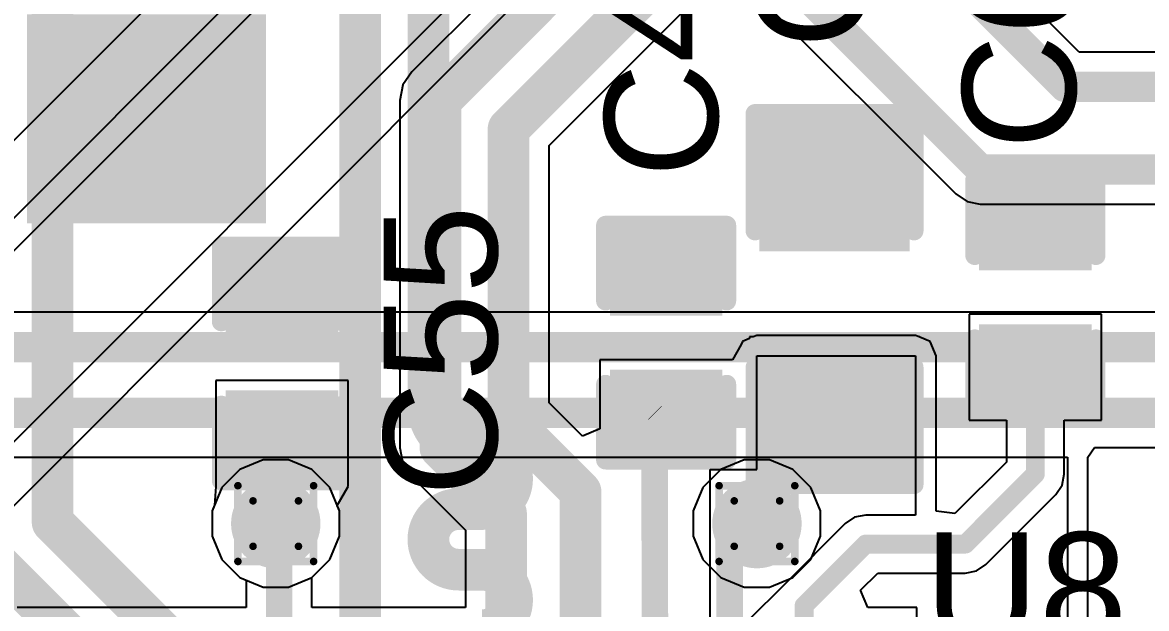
# Model space of a CAD drawing. Header units: inches. Extents: x -22 to 5433, y -13 to 5447.
# Drawn here: x 8.3 to 15.84, y 17.86 to 21.79 of the extents above; entities that cross this region are included whole.
import ezdxf

# ---------------------------------------------------------------- set-up
doc = ezdxf.new("R2010")
doc.units = ezdxf.units.IN
for name, color, linetype in [('Bottom Layer', 5, 'Continuous'), ('Bottom Solder', 6, 'Continuous'), ('Drill Drawing', 1, 'Continuous'), ('Ground', 16, 'Continuous'), ('Power', 76, 'Continuous'), ('Top Layer', 1, 'Continuous'), ('Top Overlay', 2, 'Continuous'), ('Top Paste', 8, 'Continuous'), ('Top Solder', 216, 'Continuous'), ('Via Holes', 16, 'Continuous')]:
    doc.layers.add(name, color=color, linetype=linetype)
doc.styles.add('Arial', font='', dxfattribs={"height": 0.2})
doc.styles.get('Arial').set_extended_font_data('Arial')

msp = doc.modelspace()

# ---------------------------------------------------------------- hatches: boundary and pattern name
at = {"layer": 'Bottom Layer'}
h = msp.add_hatch(color=5, dxfattribs=at)
edge = h.paths.add_edge_path()
edge.add_arc((9.9985, 18.4329), 0.3, 0, 360)
h = msp.add_hatch(color=5, dxfattribs=at)
edge = h.paths.add_edge_path()
edge.add_arc((13.2272, 18.4329), 0.3, 0, 360)
at = {"layer": 'Ground'}
h = msp.add_hatch(color=16, dxfattribs=at)
edge = h.paths.add_edge_path()
edge.add_arc((9.9985, 18.4329), 0.3, 0, 360)
h = msp.add_hatch(color=16, dxfattribs=at)
edge = h.paths.add_edge_path()
edge.add_arc((13.2272, 18.4329), 0.3, 0, 360)
at = {"layer": 'Power'}
h = msp.add_hatch(color=76, dxfattribs=at)
edge = h.paths.add_edge_path()
edge.add_arc((9.9985, 18.4329), 0.3, 0, 360)
h = msp.add_hatch(color=76, dxfattribs=at)
edge = h.paths.add_edge_path()
edge.add_arc((13.2272, 18.4329), 0.3, 0, 360)
at = {"layer": 'Top Layer'}
for points in [[(9.831, 20.5481), (8.431, 20.5481), (8.431, 21.7481), (9.831, 21.7481)], [(14.1924, 20.3197), (13.3034, 20.3197), (13.3034, 21.0817), (14.1924, 21.0817)], [(14.7778, 20.6499), (15.4128, 20.6499), (15.4128, 20.1927), (14.7778, 20.1927)], [(12.9354, 19.8879), (12.3004, 19.8879), (12.3004, 20.3451), (12.9354, 20.3451)], [(9.7223, 20.2054), (10.3573, 20.2054), (10.3573, 19.7482), (9.7223, 19.7482)], [(14.7778, 19.7101), (15.4128, 19.7101), (15.4128, 19.2529), (14.7778, 19.2529)], [(14.1924, 18.7957), (13.3034, 18.7957), (13.3034, 19.5577), (14.1924, 19.5577)], [(12.9354, 18.9481), (12.3004, 18.9481), (12.3004, 19.4053), (12.9354, 19.4053)], [(9.7223, 19.2656), (10.3573, 19.2656), (10.3573, 18.8084), (9.7223, 18.8084)]]:
    msp.add_hatch(color=1, dxfattribs=at).paths.add_polyline_path(points)
h = msp.add_hatch(color=1, dxfattribs=at)
edge = h.paths.add_edge_path()
edge.add_arc((9.9985, 18.4329), 0.3, 0, 360)
h = msp.add_hatch(color=1, dxfattribs=at)
edge = h.paths.add_edge_path()
edge.add_arc((13.2272, 18.4329), 0.3, 0, 360)
at = {"layer": 'Top Paste'}
for points in [[(9.831, 20.5481), (8.431, 20.5481), (8.431, 21.7481), (9.831, 21.7481)], [(14.1924, 20.3197), (13.3034, 20.3197), (13.3034, 21.0817), (14.1924, 21.0817)], [(14.7778, 20.6499), (15.4128, 20.6499), (15.4128, 20.1927), (14.7778, 20.1927)], [(12.9354, 19.8879), (12.3004, 19.8879), (12.3004, 20.3451), (12.9354, 20.3451)], [(9.7223, 20.2054), (10.3573, 20.2054), (10.3573, 19.7482), (9.7223, 19.7482)], [(14.7778, 19.7101), (15.4128, 19.7101), (15.4128, 19.2529), (14.7778, 19.2529)], [(14.1924, 18.7957), (13.3034, 18.7957), (13.3034, 19.5577), (14.1924, 19.5577)], [(12.9354, 18.9481), (12.3004, 18.9481), (12.3004, 19.4053), (12.9354, 19.4053)], [(9.7223, 19.2656), (10.3573, 19.2656), (10.3573, 18.8084), (9.7223, 18.8084)]]:
    msp.add_hatch(color=8, dxfattribs=at).paths.add_polyline_path(points)
at = {"layer": 'Top Solder'}
for points in [[(9.9326, 20.4465), (8.3294, 20.4465), (8.3294, 21.8497), (9.9326, 21.8497)], [(14.2524, 20.2597), (13.2434, 20.2597), (13.2434, 21.1417), (14.2524, 21.1417)], [(14.7178, 20.7099), (15.4728, 20.7099), (15.4728, 20.1327), (14.7178, 20.1327)], [(12.9954, 19.8279), (12.2404, 19.8279), (12.2404, 20.4051), (12.9954, 20.4051)], [(9.6623, 20.2654), (10.4173, 20.2654), (10.4173, 19.6882), (9.6623, 19.6882)], [(14.7178, 19.7701), (15.4728, 19.7701), (15.4728, 19.1929), (14.7178, 19.1929)], [(14.2524, 18.7357), (13.2434, 18.7357), (13.2434, 19.6177), (14.2524, 19.6177)], [(12.9954, 18.8881), (12.2404, 18.8881), (12.2404, 19.4653), (12.9954, 19.4653)], [(9.6623, 19.3256), (10.4173, 19.3256), (10.4173, 18.7484), (9.6623, 18.7484)]]:
    msp.add_hatch(color=216, dxfattribs=at).paths.add_polyline_path(points)
at = {"layer": 'Via Holes'}
h = msp.add_hatch(color=7, dxfattribs=at)
edge = h.paths.add_edge_path()
edge.add_arc((9.9985, 18.4329), 0.15, 0, 360)
h = msp.add_hatch(color=7, dxfattribs=at)
edge = h.paths.add_edge_path()
edge.add_arc((13.2272, 18.4329), 0.15, 0, 360)

# ---------------------------------------------------------------- linework, layer by layer
at = {"layer": 'Bottom Layer'}
for points in [[(10.5652, 20.1059, 0.2794, 0.2794, 0), (10.5652, 29.967, 0.2794, 0.2794, 0)], [(8.501, 18.4417, 0.2794, 0.2794, 0), (8.501, 28.1895, 0.2794, 0.2794, 0)], [(11.0224, 20.4051, 0.2794, 0.2794, 0), (11.0224, 22.6293, 0.2794, 0.2794, 0)], [(11.0224, 19.7108, 0.2794, 0.2794, 0), (11.0224, 20.4051, 0.2794, 0.2794, 0)], [(10.5652, 16.9343, 0.2794, 0.2794, 0), (10.5652, 20.1059, 0.2794, 0.2794, 0)], [(11.0224, 19.216, 0.2794, 0.2794, 0), (11.0224, 19.7108, 0.2794, 0.2794, 0)], [(11.3018, 18.9366, 0.2794, 0.2794, -0.414214), (11.0224, 19.216, 0.2794, 0.2794, 0)], [(11.3018, 18.9366, 0.2794, 0.2794, 0), (11.3814, 18.9366, 0.2794, 0.2794, 0)], [(11.3814, 18.9366, 0.2794, 0.2794, -1), (11.3814, 18.5302, 0.2794, 0.2794, 0)], [(11.2256, 18.1238, 0.2794, 0.2794, -1), (11.2256, 18.5302, 0.2794, 0.2794, 0)], [(11.2256, 18.5302, 0.2794, 0.2794, 0), (11.3814, 18.5302, 0.2794, 0.2794, 0)], [(8.501, 18.4417, 0.2794, 0.2794, 0), (9.5224, 17.4203, 0.2794, 0.2794, 0)], [(8.0438, 18.2523, 0.2794, 0.2794, 0), (9.0652, 17.2309, 0.2794, 0.2794, 0)], [(11.2256, 18.1238, 0.2794, 0.2794, 0), (11.3814, 18.1238, 0.2794, 0.2794, 0)], [(11.3814, 18.1238, 0.2794, 0.2794, -1), (11.3814, 17.7174, 0.2794, 0.2794, 0)]]:
    msp.add_lwpolyline(points, format="xyseb", dxfattribs=at)
for points in [[(10.9526, 20.4051, 0.1397, 0.1397, 1), (11.0923, 20.4051, 0.1397, 0.1397, 1)], [(10.9526, 20.4051, 0.1397, 0.1397, 1), (11.0923, 20.4051, 0.1397, 0.1397, 1)], [(10.4954, 20.1059, 0.1397, 0.1397, 1), (10.6351, 20.1059, 0.1397, 0.1397, 1)], [(10.4954, 20.1059, 0.1397, 0.1397, 1), (10.6351, 20.1059, 0.1397, 0.1397, 1)], [(10.9526, 19.7108, 0.1397, 0.1397, 1), (11.0923, 19.7108, 0.1397, 0.1397, 1)], [(10.9526, 19.7108, 0.1397, 0.1397, 1), (11.0923, 19.7108, 0.1397, 0.1397, 1)], [(10.9526, 19.216, 0.1397, 0.1397, 1), (11.0923, 19.216, 0.1397, 0.1397, 1)], [(10.9526, 19.216, 0.1397, 0.1397, 1), (11.0923, 19.216, 0.1397, 0.1397, 1)], [(11.232, 18.9366, 0.1397, 0.1397, 1), (11.3717, 18.9366, 0.1397, 0.1397, 1)], [(11.232, 18.9366, 0.1397, 0.1397, 1), (11.3717, 18.9366, 0.1397, 0.1397, 1)], [(11.3116, 18.9366, 0.1397, 0.1397, 1), (11.4513, 18.9366, 0.1397, 0.1397, 1)], [(11.3116, 18.9366, 0.1397, 0.1397, 1), (11.4513, 18.9366, 0.1397, 0.1397, 1)], [(11.1558, 18.5302, 0.1397, 0.1397, 1), (11.2955, 18.5302, 0.1397, 0.1397, 1)], [(11.1558, 18.5302, 0.1397, 0.1397, 1), (11.2955, 18.5302, 0.1397, 0.1397, 1)], [(11.3116, 18.5302, 0.1397, 0.1397, 1), (11.4513, 18.5302, 0.1397, 0.1397, 1)], [(11.3116, 18.5302, 0.1397, 0.1397, 1), (11.4513, 18.5302, 0.1397, 0.1397, 1)], [(8.4312, 18.4417, 0.1397, 0.1397, 1), (8.5709, 18.4417, 0.1397, 0.1397, 1)], [(8.4312, 18.4417, 0.1397, 0.1397, 1), (8.5709, 18.4417, 0.1397, 0.1397, 1)], [(11.1558, 18.1238, 0.1397, 0.1397, 1), (11.2955, 18.1238, 0.1397, 0.1397, 1)], [(11.1558, 18.1238, 0.1397, 0.1397, 1), (11.2955, 18.1238, 0.1397, 0.1397, 1)], [(11.3116, 18.1238, 0.1397, 0.1397, 1), (11.4513, 18.1238, 0.1397, 0.1397, 1)], [(11.3116, 18.1238, 0.1397, 0.1397, 1), (11.4513, 18.1238, 0.1397, 0.1397, 1)]]:
    msp.add_lwpolyline(points, format="xyseb", close=True, dxfattribs=at)
at = {"layer": 'Bottom Solder'}
for p in [(-5.5045, 7.2536), (-5.2386, 6.9971), (-3.7361, 6.9961), (-3.0661, 7.2378)]:
    msp.add_line(p, (5432.8521, 5447.4931), dxfattribs=at)
at = {"layer": 'Drill Drawing'}
for points in [[(9.7445, 18.6869, 0.0508, 0.0508, 0), (10.2525, 18.6869, 0.0508, 0.0508, 0)], [(9.7445, 18.1789, 0.0508, 0.0508, 0), (9.7445, 18.6869, 0.0508, 0.0508, 0)], [(10.2525, 18.1789, 0.0508, 0.0508, 0), (10.2525, 18.6869, 0.0508, 0.0508, 0)], [(12.9732, 18.6869, 0.0508, 0.0508, 0), (13.4812, 18.6869, 0.0508, 0.0508, 0)], [(12.9732, 18.1789, 0.0508, 0.0508, 0), (12.9732, 18.6869, 0.0508, 0.0508, 0)], [(13.4812, 18.1789, 0.0508, 0.0508, 0), (13.4812, 18.6869, 0.0508, 0.0508, 0)], [(9.8461, 18.5853, 0.0508, 0.0508, 0), (10.1509, 18.5853, 0.0508, 0.0508, 0)], [(9.8461, 18.2805, 0.0508, 0.0508, 0), (9.8461, 18.5853, 0.0508, 0.0508, 0)], [(10.1509, 18.2805, 0.0508, 0.0508, 0), (10.1509, 18.5853, 0.0508, 0.0508, 0)], [(13.0748, 18.5853, 0.0508, 0.0508, 0), (13.3796, 18.5853, 0.0508, 0.0508, 0)], [(13.0748, 18.2805, 0.0508, 0.0508, 0), (13.0748, 18.5853, 0.0508, 0.0508, 0)], [(13.3796, 18.2805, 0.0508, 0.0508, 0), (13.3796, 18.5853, 0.0508, 0.0508, 0)], [(9.8461, 18.2805, 0.0508, 0.0508, 0), (10.1509, 18.2805, 0.0508, 0.0508, 0)], [(13.0748, 18.2805, 0.0508, 0.0508, 0), (13.3796, 18.2805, 0.0508, 0.0508, 0)], [(9.7445, 18.1789, 0.0508, 0.0508, 0), (10.2525, 18.1789, 0.0508, 0.0508, 0)], [(12.9732, 18.1789, 0.0508, 0.0508, 0), (13.4812, 18.1789, 0.0508, 0.0508, 0)]]:
    msp.add_lwpolyline(points, format="xyseb", dxfattribs=at)
for points in [[(9.7318, 18.6869, 0.0254, 0.0254, 1), (9.7572, 18.6869, 0.0254, 0.0254, 1)], [(9.7318, 18.6869, 0.0254, 0.0254, 1), (9.7572, 18.6869, 0.0254, 0.0254, 1)], [(10.2398, 18.6869, 0.0254, 0.0254, 1), (10.2652, 18.6869, 0.0254, 0.0254, 1)], [(10.2398, 18.6869, 0.0254, 0.0254, 1), (10.2652, 18.6869, 0.0254, 0.0254, 1)], [(12.9605, 18.6869, 0.0254, 0.0254, 1), (12.9859, 18.6869, 0.0254, 0.0254, 1)], [(12.9605, 18.6869, 0.0254, 0.0254, 1), (12.9859, 18.6869, 0.0254, 0.0254, 1)], [(13.4685, 18.6869, 0.0254, 0.0254, 1), (13.4939, 18.6869, 0.0254, 0.0254, 1)], [(13.4685, 18.6869, 0.0254, 0.0254, 1), (13.4939, 18.6869, 0.0254, 0.0254, 1)], [(9.8334, 18.5853, 0.0254, 0.0254, 1), (9.8588, 18.5853, 0.0254, 0.0254, 1)], [(9.8334, 18.5853, 0.0254, 0.0254, 1), (9.8588, 18.5853, 0.0254, 0.0254, 1)], [(10.1382, 18.5853, 0.0254, 0.0254, 1), (10.1636, 18.5853, 0.0254, 0.0254, 1)], [(10.1382, 18.5853, 0.0254, 0.0254, 1), (10.1636, 18.5853, 0.0254, 0.0254, 1)], [(13.0621, 18.5853, 0.0254, 0.0254, 1), (13.0875, 18.5853, 0.0254, 0.0254, 1)], [(13.0621, 18.5853, 0.0254, 0.0254, 1), (13.0875, 18.5853, 0.0254, 0.0254, 1)], [(13.3669, 18.5853, 0.0254, 0.0254, 1), (13.3923, 18.5853, 0.0254, 0.0254, 1)], [(13.3669, 18.5853, 0.0254, 0.0254, 1), (13.3923, 18.5853, 0.0254, 0.0254, 1)], [(9.8334, 18.2805, 0.0254, 0.0254, 1), (9.8588, 18.2805, 0.0254, 0.0254, 1)], [(9.8334, 18.2805, 0.0254, 0.0254, 1), (9.8588, 18.2805, 0.0254, 0.0254, 1)], [(10.1382, 18.2805, 0.0254, 0.0254, 1), (10.1636, 18.2805, 0.0254, 0.0254, 1)], [(10.1382, 18.2805, 0.0254, 0.0254, 1), (10.1636, 18.2805, 0.0254, 0.0254, 1)], [(13.0621, 18.2805, 0.0254, 0.0254, 1), (13.0875, 18.2805, 0.0254, 0.0254, 1)], [(13.0621, 18.2805, 0.0254, 0.0254, 1), (13.0875, 18.2805, 0.0254, 0.0254, 1)], [(13.3669, 18.2805, 0.0254, 0.0254, 1), (13.3923, 18.2805, 0.0254, 0.0254, 1)], [(13.3669, 18.2805, 0.0254, 0.0254, 1), (13.3923, 18.2805, 0.0254, 0.0254, 1)], [(9.7318, 18.1789, 0.0254, 0.0254, 1), (9.7572, 18.1789, 0.0254, 0.0254, 1)], [(9.7318, 18.1789, 0.0254, 0.0254, 1), (9.7572, 18.1789, 0.0254, 0.0254, 1)], [(10.2398, 18.1789, 0.0254, 0.0254, 1), (10.2652, 18.1789, 0.0254, 0.0254, 1)], [(10.2398, 18.1789, 0.0254, 0.0254, 1), (10.2652, 18.1789, 0.0254, 0.0254, 1)], [(12.9605, 18.1789, 0.0254, 0.0254, 1), (12.9859, 18.1789, 0.0254, 0.0254, 1)], [(12.9605, 18.1789, 0.0254, 0.0254, 1), (12.9859, 18.1789, 0.0254, 0.0254, 1)], [(13.4685, 18.1789, 0.0254, 0.0254, 1), (13.4939, 18.1789, 0.0254, 0.0254, 1)], [(13.4685, 18.1789, 0.0254, 0.0254, 1), (13.4939, 18.1789, 0.0254, 0.0254, 1)]]:
    msp.add_lwpolyline(points, format="xyseb", close=True, dxfattribs=at)
at = {"layer": 'Ground'}
for p, q in [((4.9639, 30.241), (14.561, 20.6439)), ((15.3895, 21.5945), (7.3792, 29.6048)), ((22.3888, 21.5945), (15.3895, 21.5945)), ((14.561, 20.6439), (14.6367, 20.5934)), ((14.6367, 20.5934), (14.7259, 20.5757)), ((14.7259, 20.5757), (23.7234, 20.5757)), ((9.9136, 18.8599), (9.7567, 18.7949)), ((10.0835, 18.8599), (9.9136, 18.8599)), ((10.2404, 18.7949), (10.0835, 18.8599)), ((13.1423, 18.8599), (12.9854, 18.7949)), ((13.3122, 18.8599), (13.1423, 18.8599)), ((13.4691, 18.7949), (13.3122, 18.8599)), ((9.7567, 18.7949), (9.6365, 18.6748)), ((10.3605, 18.6748), (10.2404, 18.7949)), ((12.9854, 18.7949), (12.8652, 18.6748)), ((13.5892, 18.6748), (13.4691, 18.7949)), ((9.6365, 18.6748), (9.5715, 18.5179)), ((10.4255, 18.5179), (10.3605, 18.6748)), ((12.8652, 18.6748), (12.8002, 18.5179)), ((13.6542, 18.5179), (13.5892, 18.6748)), ((9.5715, 18.5179), (9.5715, 18.348)), ((10.4255, 18.348), (10.4255, 18.5179)), ((12.8002, 18.5179), (12.8002, 18.348)), ((13.6542, 18.348), (13.6542, 18.5179)), ((9.5715, 18.348), (9.6365, 18.1911)), ((10.3605, 18.1911), (10.4255, 18.348)), ((12.8002, 18.348), (12.8652, 18.1911)), ((13.5892, 18.1911), (13.6542, 18.348)), ((9.6365, 18.1911), (9.7567, 18.0709)), ((10.2404, 18.0709), (10.3605, 18.1911)), ((12.8652, 18.1911), (12.9854, 18.0709)), ((13.4691, 18.0709), (13.5892, 18.1911)), ((9.7567, 18.0709), (9.9136, 18.0059)), ((10.0835, 18.0059), (10.2404, 18.0709)), ((12.9854, 18.0709), (13.1423, 18.0059)), ((13.3122, 18.0059), (13.4691, 18.0709)), ((9.9136, 18.0059), (10.0835, 18.0059)), ((13.1423, 18.0059), (13.3122, 18.0059))]:
    msp.add_line(p, q, dxfattribs=at)
for points in [[(4.8006, 30.734, 0.2032, 0.2032, 0), (14.7259, 20.8087, 0.2032, 0.2032, 0)], [(7.1461, 29.5082, 0.2032, 0.2032, 0), (15.293, 21.3614, 0.2032, 0.2032, 0)], [(15.293, 21.3614, 0.2032, 0.2032, 0), (23.241, 21.3614, 0.2032, 0.2032, 0)], [(14.7259, 20.8087, 0.2032, 0.2032, 0), (23.7234, 20.8087, 0.2032, 0.2032, 0)]]:
    msp.add_lwpolyline(points, format="xyseb", dxfattribs=at)
for points in [[(15.2422, 21.3614, 0.1016, 0.1016, 1), (15.3438, 21.3614, 0.1016, 0.1016, 1)], [(15.2422, 21.3614, 0.1016, 0.1016, 1), (15.3438, 21.3614, 0.1016, 0.1016, 1)], [(14.6751, 20.8087, 0.1016, 0.1016, 1), (14.7767, 20.8087, 0.1016, 0.1016, 1)], [(14.6751, 20.8087, 0.1016, 0.1016, 1), (14.7767, 20.8087, 0.1016, 0.1016, 1)]]:
    msp.add_lwpolyline(points, format="xyseb", close=True, dxfattribs=at)
at = {"layer": 'Power'}
for p, q in [((20.1849, 19.85), (-5.3357, 19.85)), ((15.4481, 18.8792), (15.4911, 18.9437)), ((15.4911, 18.9437), (19.72, 18.9437)), ((5.6393, 18.8792), (15.3106, 18.8792)), ((15.3106, 18.8792), (15.3106, 17.064)), ((15.4481, 17.064), (15.4481, 18.8792))]:
    msp.add_line(p, q, dxfattribs=at)
for points in [[(-5.4322, 19.6169, 0.2032, 0.2032, 0), (20.1849, 19.6169, 0.2032, 0.2032, 0)], [(-2.0584, 19.1767, 0.2032, 0.2032, 0), (19.922, 19.1767, 0.2032, 0.2032, 0)]]:
    msp.add_lwpolyline(points, format="xyseb", dxfattribs=at)
at = {"layer": 'Top Layer'}
for p, q in [((12.3555, 22.9073), (10.9111, 21.463)), ((11.8325, 20.9687), (12.8498, 21.9859)), ((10.9111, 21.463), (10.8522, 21.3748)), ((10.8522, 21.3748), (10.8315, 21.2707)), ((10.8315, 21.2707), (10.8315, 18.9411)), ((11.8325, 19.2431), (11.8325, 20.9687)), ((15.5398, 19.8371), (14.6508, 19.8371)), ((14.6508, 19.8371), (14.6508, 19.1259)), ((15.5398, 19.1259), (15.5398, 19.8371)), ((13.2272, 19.6952), (13.202, 19.6847)), ((14.2912, 19.6952), (13.2272, 19.6952)), ((14.3165, 19.6847), (14.2912, 19.6952)), ((13.1217, 19.6348), (13.0624, 19.5323)), ((13.13, 19.6549), (13.1217, 19.6348)), ((13.1764, 19.6742), (13.13, 19.6549)), ((13.202, 19.6847), (13.1764, 19.6847)), ((13.1764, 19.6847), (13.1764, 19.6742)), ((14.3194, 19.6847), (14.3165, 19.6847)), ((14.3194, 19.6835), (14.3194, 19.6847)), ((14.3884, 19.6549), (14.3194, 19.6835)), ((14.4287, 19.5577), (14.3884, 19.6549)), ((13.2272, 18.7957), (13.2272, 19.5577)), ((13.2272, 19.5577), (14.2912, 19.5577)), ((14.2912, 19.5577), (14.2912, 18.4898)), ((14.4287, 18.5156), (14.4287, 19.5577)), ((13.0624, 19.5323), (12.1734, 19.5323)), ((12.1734, 19.5323), (12.1734, 19.0681)), ((10.4843, 19.3926), (9.5953, 19.3926)), ((9.5953, 19.3926), (9.5953, 18.6815)), ((10.4843, 18.6814), (10.4843, 19.3926)), ((12.0561, 19.0195), (11.8325, 19.2431)), ((14.6508, 19.1259), (14.9011, 19.1259)), ((14.9011, 19.1259), (14.9011, 18.8459)), ((15.2896, 18.7655), (15.2896, 19.1259)), ((15.2896, 19.1259), (15.5398, 19.1259)), ((12.1734, 19.0681), (12.0561, 19.0195)), ((10.8315, 18.9411), (10.8522, 18.837)), ((10.8522, 18.837), (10.9111, 18.7488)), ((12.9138, 16.8825), (12.9138, 18.7957)), ((12.9138, 18.7957), (13.2272, 18.7957)), ((14.9011, 18.8459), (14.5557, 18.5005)), ((10.9111, 18.7488), (11.2719, 18.388)), ((15.2748, 18.6912), (15.2896, 18.7655)), ((15.2896, 18.7655), (15.2896, 18.7655)), ((9.5953, 18.6814), (9.5879, 18.5575)), ((9.5953, 18.6815), (9.5953, 18.6814)), ((9.5953, 18.6814), (9.5953, 18.6814)), ((10.4104, 18.5544), (10.4843, 18.6814)), ((10.4843, 18.6814), (10.4843, 18.6814)), ((15.2327, 18.6281), (15.2748, 18.6912)), ((9.5879, 18.5575), (9.5715, 18.5179)), ((10.4255, 18.5179), (10.4104, 18.5544)), ((14.7628, 18.1582), (15.2327, 18.6281)), ((15.2327, 18.6281), (15.2327, 18.6281)), ((9.5715, 18.5179), (9.5715, 18.348)), ((10.4255, 18.348), (10.4255, 18.5179)), ((13.957, 18.4898), (13.8826, 18.475)), ((14.2912, 18.4898), (13.957, 18.4898)), ((13.957, 18.4898), (13.957, 18.4898)), ((14.5557, 18.5005), (14.4287, 18.5156)), ((13.8196, 18.4329), (13.4065, 18.0198)), ((13.8826, 18.475), (13.8196, 18.4329)), ((9.5715, 18.348), (9.6365, 18.1911)), ((10.3605, 18.1911), (10.4255, 18.348)), ((11.2719, 18.388), (11.2719, 17.8695)), ((9.6365, 18.1911), (9.7567, 18.0709)), ((10.2413, 18.0718), (10.3605, 18.1911)), ((13.9229, 17.9869), (14.0374, 18.1014)), ((14.0374, 18.1014), (14.6254, 18.1014)), ((14.6254, 18.1014), (14.6998, 18.1161)), ((14.6998, 18.1161), (14.7628, 18.1582)), ((9.7567, 18.0709), (9.801, 18.0526)), ((9.801, 18.0526), (9.801, 17.8695)), ((10.2413, 17.8695), (10.2413, 18.0718)), ((13.4065, 18.0198), (13.1738, 17.7871)), ((13.9715, 17.8695), (13.9229, 17.9869)), ((9.801, 17.8695), (8.264, 17.8695)), ((11.2719, 17.8695), (10.2413, 17.8695)), ((14.3008, 17.8695), (13.9715, 17.8695)), ((14.3008, 16.8845), (14.3008, 17.8695))]:
    msp.add_line(p, q, dxfattribs=at)
for points in [[(11.1034, 21.2707, 0.2794, 0.2794, 0), (12.5477, 22.7151, 0.2794, 0.2794, 0)], [(11.5606, 21.0813, 0.2794, 0.2794, 0), (12.7371, 22.2579, 0.2794, 0.2794, 0)], [(11.1034, 18.9411, 0.2794, 0.2794, 0), (11.1034, 21.2707, 0.2794, 0.2794, 0)], [(11.5606, 19.1305, 0.2794, 0.2794, 0), (11.5606, 21.0813, 0.2794, 0.2794, 0)], [(15.0953, 18.7655, 0.127, 0.127, 0), (15.0953, 19.4815, 0.127, 0.127, 0)], [(11.5606, 19.1305, 0.2794, 0.2794, 0), (12.0438, 18.6472, 0.2794, 0.2794, 0)], [(12.5417, 19.1767, 0.127, 0.127, 0), (12.5438, 19.1746, 0.127, 0.127, 0)], [(12.5438, 17.3125, 0.127, 0.127, 0), (12.5438, 19.1746, 0.127, 0.127, 0)], [(10.0398, 19.037, 0.1778, 0.1778, 0), (10.0438, 18.6561, 0.1778, 0.1778, 0)], [(12.5398, 19.037, 0.1778, 0.1778, 0), (12.5438, 17.3125, 0.1778, 0.1778, 0)], [(11.1034, 18.9411, 0.2794, 0.2794, 0), (11.5438, 18.5006, 0.2794, 0.2794, 0)], [(12.0438, 17.3125, 0.2794, 0.2794, 0), (12.0438, 18.6472, 0.2794, 0.2794, 0)], [(14.6254, 18.2956, 0.127, 0.127, 0), (15.0953, 18.7655, 0.127, 0.127, 0)], [(10.0407, 18.4751, 0.1778, 0.1778, 0), (10.0407, 18.656, 0.1778, 0.1778, 0)], [(11.5438, 17.3125, 0.2794, 0.2794, 0), (11.5438, 18.5006, 0.2794, 0.2794, 0)], [(9.9985, 18.4329, 0.1778, 0.1778, 0), (10.0407, 18.4751, 0.1778, 0.1778, 0)], [(10.0212, 18.4129, 0.1778, 0.1778, 0), (10.0412, 18.4329, 0.1778, 0.1778, 0)], [(10.0212, 17.3352, 0.1778, 0.1778, 0), (10.0212, 18.4129, 0.1778, 0.1778, 0)], [(13.0438, 18.2956, 0.1778, 0.1778, 0), (13.1812, 18.4329, 0.1778, 0.1778, 0)], [(13.1812, 18.4329, 0.1778, 0.1778, 0), (13.2272, 18.4329, 0.1778, 0.1778, 0)], [(13.0438, 17.3125, 0.1778, 0.1778, 0), (13.0438, 18.2956, 0.1778, 0.1778, 0)], [(13.5438, 17.8825, 0.127, 0.127, 0), (13.957, 18.2956, 0.127, 0.127, 0)], [(13.957, 18.2956, 0.127, 0.127, 0), (14.6254, 18.2956, 0.127, 0.127, 0)], [(13.5438, 17.3125, 0.127, 0.127, 0), (13.5438, 17.8825, 0.127, 0.127, 0)]]:
    msp.add_lwpolyline(points, format="xyseb", dxfattribs=at)
for points in [[(11.0335, 21.2707, 0.1397, 0.1397, 1), (11.1732, 21.2707, 0.1397, 0.1397, 1)], [(11.0335, 21.2707, 0.1397, 0.1397, 1), (11.1732, 21.2707, 0.1397, 0.1397, 1)], [(11.4907, 21.0813, 0.1397, 0.1397, 1), (11.6304, 21.0813, 0.1397, 0.1397, 1)], [(11.4907, 21.0813, 0.1397, 0.1397, 1), (11.6304, 21.0813, 0.1397, 0.1397, 1)], [(15.0636, 19.4815, 0.0635, 0.0635, 1), (15.1271, 19.4815, 0.0635, 0.0635, 1)], [(11.4907, 19.1305, 0.1397, 0.1397, 1), (11.6304, 19.1305, 0.1397, 0.1397, 1)], [(11.4907, 19.1305, 0.1397, 0.1397, 1), (11.6304, 19.1305, 0.1397, 0.1397, 1)], [(12.51, 19.1767, 0.0635, 0.0635, 1), (12.5735, 19.1767, 0.0635, 0.0635, 1)], [(12.5121, 19.1746, 0.0635, 0.0635, 1), (12.5756, 19.1746, 0.0635, 0.0635, 1)], [(12.5121, 19.1746, 0.0635, 0.0635, 1), (12.5756, 19.1746, 0.0635, 0.0635, 1)], [(9.9954, 19.037, 0.0889, 0.0889, 1), (10.0843, 19.037, 0.0889, 0.0889, 1)], [(12.4954, 19.037, 0.0889, 0.0889, 1), (12.5843, 19.037, 0.0889, 0.0889, 1)], [(11.0335, 18.9411, 0.1397, 0.1397, 1), (11.1732, 18.9411, 0.1397, 0.1397, 1)], [(11.0335, 18.9411, 0.1397, 0.1397, 1), (11.1732, 18.9411, 0.1397, 0.1397, 1)], [(11.974, 18.6472, 0.1397, 0.1397, 1), (12.1137, 18.6472, 0.1397, 0.1397, 1)], [(11.974, 18.6472, 0.1397, 0.1397, 1), (12.1137, 18.6472, 0.1397, 0.1397, 1)], [(15.0636, 18.7655, 0.0635, 0.0635, 1), (15.1271, 18.7655, 0.0635, 0.0635, 1)], [(15.0636, 18.7655, 0.0635, 0.0635, 1), (15.1271, 18.7655, 0.0635, 0.0635, 1)], [(9.9963, 18.656, 0.0889, 0.0889, 1), (10.0852, 18.656, 0.0889, 0.0889, 1)], [(9.9994, 18.6561, 0.0889, 0.0889, 1), (10.0883, 18.6561, 0.0889, 0.0889, 1)], [(11.474, 18.5006, 0.1397, 0.1397, 1), (11.6137, 18.5006, 0.1397, 0.1397, 1)], [(11.474, 18.5006, 0.1397, 0.1397, 1), (11.6137, 18.5006, 0.1397, 0.1397, 1)], [(9.9963, 18.4751, 0.0889, 0.0889, 1), (10.0852, 18.4751, 0.0889, 0.0889, 1)], [(9.9963, 18.4751, 0.0889, 0.0889, 1), (10.0852, 18.4751, 0.0889, 0.0889, 1)], [(9.9541, 18.4329, 0.0889, 0.0889, 1), (10.043, 18.4329, 0.0889, 0.0889, 1)], [(9.9767, 18.4129, 0.0889, 0.0889, 1), (10.0656, 18.4129, 0.0889, 0.0889, 1)], [(9.9767, 18.4129, 0.0889, 0.0889, 1), (10.0656, 18.4129, 0.0889, 0.0889, 1)], [(9.9968, 18.4329, 0.0889, 0.0889, 1), (10.0857, 18.4329, 0.0889, 0.0889, 1)], [(13.1367, 18.4329, 0.0889, 0.0889, 1), (13.2256, 18.4329, 0.0889, 0.0889, 1)], [(13.1367, 18.4329, 0.0889, 0.0889, 1), (13.2256, 18.4329, 0.0889, 0.0889, 1)], [(13.1828, 18.4329, 0.0889, 0.0889, 1), (13.2717, 18.4329, 0.0889, 0.0889, 1)], [(12.9994, 18.2956, 0.0889, 0.0889, 1), (13.0883, 18.2956, 0.0889, 0.0889, 1)], [(12.9994, 18.2956, 0.0889, 0.0889, 1), (13.0883, 18.2956, 0.0889, 0.0889, 1)], [(13.9252, 18.2956, 0.0635, 0.0635, 1), (13.9887, 18.2956, 0.0635, 0.0635, 1)], [(13.9252, 18.2956, 0.0635, 0.0635, 1), (13.9887, 18.2956, 0.0635, 0.0635, 1)], [(14.5937, 18.2956, 0.0635, 0.0635, 1), (14.6572, 18.2956, 0.0635, 0.0635, 1)], [(14.5937, 18.2956, 0.0635, 0.0635, 1), (14.6572, 18.2956, 0.0635, 0.0635, 1)], [(13.5121, 17.8825, 0.0635, 0.0635, 1), (13.5756, 17.8825, 0.0635, 0.0635, 1)], [(13.5121, 17.8825, 0.0635, 0.0635, 1), (13.5756, 17.8825, 0.0635, 0.0635, 1)]]:
    msp.add_lwpolyline(points, format="xyseb", close=True, dxfattribs=at)
at = {"layer": 'Top Overlay'}
for points in [[(13.2145, 21.1833, 0.127, 0.127, 0), (14.2813, 21.1833, 0.127, 0.127, 0)], [(13.2145, 20.3959, 0.127, 0.127, 0), (13.2145, 21.1833, 0.127, 0.127, 0)], [(14.2813, 20.3959, 0.127, 0.127, 0), (14.2813, 21.1833, 0.127, 0.127, 0)], [(14.6889, 20.7388, 0.127, 0.127, 0), (15.5017, 20.7388, 0.127, 0.127, 0)], [(14.6889, 20.2308, 0.127, 0.127, 0), (14.6889, 20.7388, 0.127, 0.127, 0)], [(15.5017, 20.2308, 0.127, 0.127, 0), (15.5017, 20.7388, 0.127, 0.127, 0)], [(12.2115, 20.434, 0.127, 0.127, 0), (13.0243, 20.434, 0.127, 0.127, 0)], [(12.2115, 19.926, 0.127, 0.127, 0), (12.2115, 20.434, 0.127, 0.127, 0)], [(13.0243, 19.926, 0.127, 0.127, 0), (13.0243, 20.434, 0.127, 0.127, 0)], [(9.6334, 20.2943, 0.127, 0.127, 0), (10.4462, 20.2943, 0.127, 0.127, 0)], [(9.6334, 19.7863, 0.127, 0.127, 0), (9.6334, 20.2943, 0.127, 0.127, 0)], [(10.4462, 19.7863, 0.127, 0.127, 0), (10.4462, 20.2943, 0.127, 0.127, 0)], [(14.6889, 19.164, 0.127, 0.127, 0), (14.6889, 19.672, 0.127, 0.127, 0)], [(15.5017, 19.164, 0.127, 0.127, 0), (15.5017, 19.672, 0.127, 0.127, 0)], [(13.2145, 18.6941, 0.127, 0.127, 0), (13.2145, 19.4815, 0.127, 0.127, 0)], [(14.2813, 18.6941, 0.127, 0.127, 0), (14.2813, 19.4815, 0.127, 0.127, 0)], [(12.2115, 18.8592, 0.127, 0.127, 0), (12.2115, 19.3672, 0.127, 0.127, 0)], [(13.0243, 18.8592, 0.127, 0.127, 0), (13.0243, 19.3672, 0.127, 0.127, 0)], [(9.6334, 18.7195, 0.127, 0.127, 0), (9.6334, 19.2275, 0.127, 0.127, 0)], [(10.4462, 18.7195, 0.127, 0.127, 0), (10.4462, 19.2275, 0.127, 0.127, 0)], [(14.6889, 19.164, 0.127, 0.127, 0), (15.5017, 19.164, 0.127, 0.127, 0)], [(12.2115, 18.8592, 0.127, 0.127, 0), (13.0243, 18.8592, 0.127, 0.127, 0)], [(9.6334, 18.7195, 0.127, 0.127, 0), (10.4462, 18.7195, 0.127, 0.127, 0)], [(13.2145, 18.6941, 0.127, 0.127, 0), (14.2813, 18.6941, 0.127, 0.127, 0)]]:
    msp.add_lwpolyline(points, format="xyseb", dxfattribs=at)
for points in [[(13.1828, 21.1833, 0.0635, 0.0635, 1), (13.2463, 21.1833, 0.0635, 0.0635, 1)], [(13.1828, 21.1833, 0.0635, 0.0635, 1), (13.2463, 21.1833, 0.0635, 0.0635, 1)], [(14.2496, 21.1833, 0.0635, 0.0635, 1), (14.3131, 21.1833, 0.0635, 0.0635, 1)], [(14.2496, 21.1833, 0.0635, 0.0635, 1), (14.3131, 21.1833, 0.0635, 0.0635, 1)], [(14.6572, 20.7388, 0.0635, 0.0635, 1), (14.7207, 20.7388, 0.0635, 0.0635, 1)], [(14.6572, 20.7388, 0.0635, 0.0635, 1), (14.7207, 20.7388, 0.0635, 0.0635, 1)], [(15.47, 20.7388, 0.0635, 0.0635, 1), (15.5335, 20.7388, 0.0635, 0.0635, 1)], [(15.47, 20.7388, 0.0635, 0.0635, 1), (15.5335, 20.7388, 0.0635, 0.0635, 1)], [(12.1798, 20.434, 0.0635, 0.0635, 1), (12.2433, 20.434, 0.0635, 0.0635, 1)], [(12.1798, 20.434, 0.0635, 0.0635, 1), (12.2433, 20.434, 0.0635, 0.0635, 1)], [(12.9926, 20.434, 0.0635, 0.0635, 1), (13.0561, 20.434, 0.0635, 0.0635, 1)], [(12.9926, 20.434, 0.0635, 0.0635, 1), (13.0561, 20.434, 0.0635, 0.0635, 1)], [(13.1828, 20.3959, 0.0635, 0.0635, 1), (13.2463, 20.3959, 0.0635, 0.0635, 1)], [(14.2496, 20.3959, 0.0635, 0.0635, 1), (14.3131, 20.3959, 0.0635, 0.0635, 1)], [(9.6017, 20.2943, 0.0635, 0.0635, 1), (9.6652, 20.2943, 0.0635, 0.0635, 1)], [(9.6017, 20.2943, 0.0635, 0.0635, 1), (9.6652, 20.2943, 0.0635, 0.0635, 1)], [(10.4145, 20.2943, 0.0635, 0.0635, 1), (10.478, 20.2943, 0.0635, 0.0635, 1)], [(10.4145, 20.2943, 0.0635, 0.0635, 1), (10.478, 20.2943, 0.0635, 0.0635, 1)], [(14.6572, 20.2308, 0.0635, 0.0635, 1), (14.7207, 20.2308, 0.0635, 0.0635, 1)], [(15.47, 20.2308, 0.0635, 0.0635, 1), (15.5335, 20.2308, 0.0635, 0.0635, 1)], [(12.1798, 19.926, 0.0635, 0.0635, 1), (12.2433, 19.926, 0.0635, 0.0635, 1)], [(12.9926, 19.926, 0.0635, 0.0635, 1), (13.0561, 19.926, 0.0635, 0.0635, 1)], [(9.6017, 19.7863, 0.0635, 0.0635, 1), (9.6652, 19.7863, 0.0635, 0.0635, 1)], [(10.4145, 19.7863, 0.0635, 0.0635, 1), (10.478, 19.7863, 0.0635, 0.0635, 1)], [(14.6572, 19.672, 0.0635, 0.0635, 1), (14.7207, 19.672, 0.0635, 0.0635, 1)], [(15.47, 19.672, 0.0635, 0.0635, 1), (15.5335, 19.672, 0.0635, 0.0635, 1)], [(13.1828, 19.4815, 0.0635, 0.0635, 1), (13.2463, 19.4815, 0.0635, 0.0635, 1)], [(14.2496, 19.4815, 0.0635, 0.0635, 1), (14.3131, 19.4815, 0.0635, 0.0635, 1)], [(12.1798, 19.3672, 0.0635, 0.0635, 1), (12.2433, 19.3672, 0.0635, 0.0635, 1)], [(12.9926, 19.3672, 0.0635, 0.0635, 1), (13.0561, 19.3672, 0.0635, 0.0635, 1)], [(9.6017, 19.2275, 0.0635, 0.0635, 1), (9.6652, 19.2275, 0.0635, 0.0635, 1)], [(10.4145, 19.2275, 0.0635, 0.0635, 1), (10.478, 19.2275, 0.0635, 0.0635, 1)], [(14.6572, 19.164, 0.0635, 0.0635, 1), (14.7207, 19.164, 0.0635, 0.0635, 1)], [(14.6572, 19.164, 0.0635, 0.0635, 1), (14.7207, 19.164, 0.0635, 0.0635, 1)], [(15.47, 19.164, 0.0635, 0.0635, 1), (15.5335, 19.164, 0.0635, 0.0635, 1)], [(15.47, 19.164, 0.0635, 0.0635, 1), (15.5335, 19.164, 0.0635, 0.0635, 1)], [(12.1798, 18.8592, 0.0635, 0.0635, 1), (12.2433, 18.8592, 0.0635, 0.0635, 1)], [(12.1798, 18.8592, 0.0635, 0.0635, 1), (12.2433, 18.8592, 0.0635, 0.0635, 1)], [(12.9926, 18.8592, 0.0635, 0.0635, 1), (13.0561, 18.8592, 0.0635, 0.0635, 1)], [(12.9926, 18.8592, 0.0635, 0.0635, 1), (13.0561, 18.8592, 0.0635, 0.0635, 1)], [(9.6017, 18.7195, 0.0635, 0.0635, 1), (9.6652, 18.7195, 0.0635, 0.0635, 1)], [(9.6017, 18.7195, 0.0635, 0.0635, 1), (9.6652, 18.7195, 0.0635, 0.0635, 1)], [(10.4145, 18.7195, 0.0635, 0.0635, 1), (10.478, 18.7195, 0.0635, 0.0635, 1)], [(10.4145, 18.7195, 0.0635, 0.0635, 1), (10.478, 18.7195, 0.0635, 0.0635, 1)], [(13.1828, 18.6941, 0.0635, 0.0635, 1), (13.2463, 18.6941, 0.0635, 0.0635, 1)], [(13.1828, 18.6941, 0.0635, 0.0635, 1), (13.2463, 18.6941, 0.0635, 0.0635, 1)], [(14.2496, 18.6941, 0.0635, 0.0635, 1), (14.3131, 18.6941, 0.0635, 0.0635, 1)], [(14.2496, 18.6941, 0.0635, 0.0635, 1), (14.3131, 18.6941, 0.0635, 0.0635, 1)]]:
    msp.add_lwpolyline(points, format="xyseb", close=True, dxfattribs=at)
at = {"layer": 'Top Solder'}
msp.add_line((-7.4887, 4.5255), (5432.8521, 5447.4931), dxfattribs=at)

# ---------------------------------------------------------------- texts
at = {"layer": 'Top Overlay', "style": 'Arial'}
for s, p in [('C56', (13.9683, 21.619)), ('C46', (12.9653, 20.7538)), ('C6', (15.3671, 20.9426)), ('C55', (11.4843, 18.6152))]:
    msp.add_text(s, height=0.762, rotation=90, dxfattribs=at).set_placement(p)
msp.add_text('U8', height=0.762, dxfattribs=at).set_placement((14.3514, 17.613))

doc.saveas('drawing.dxf')
